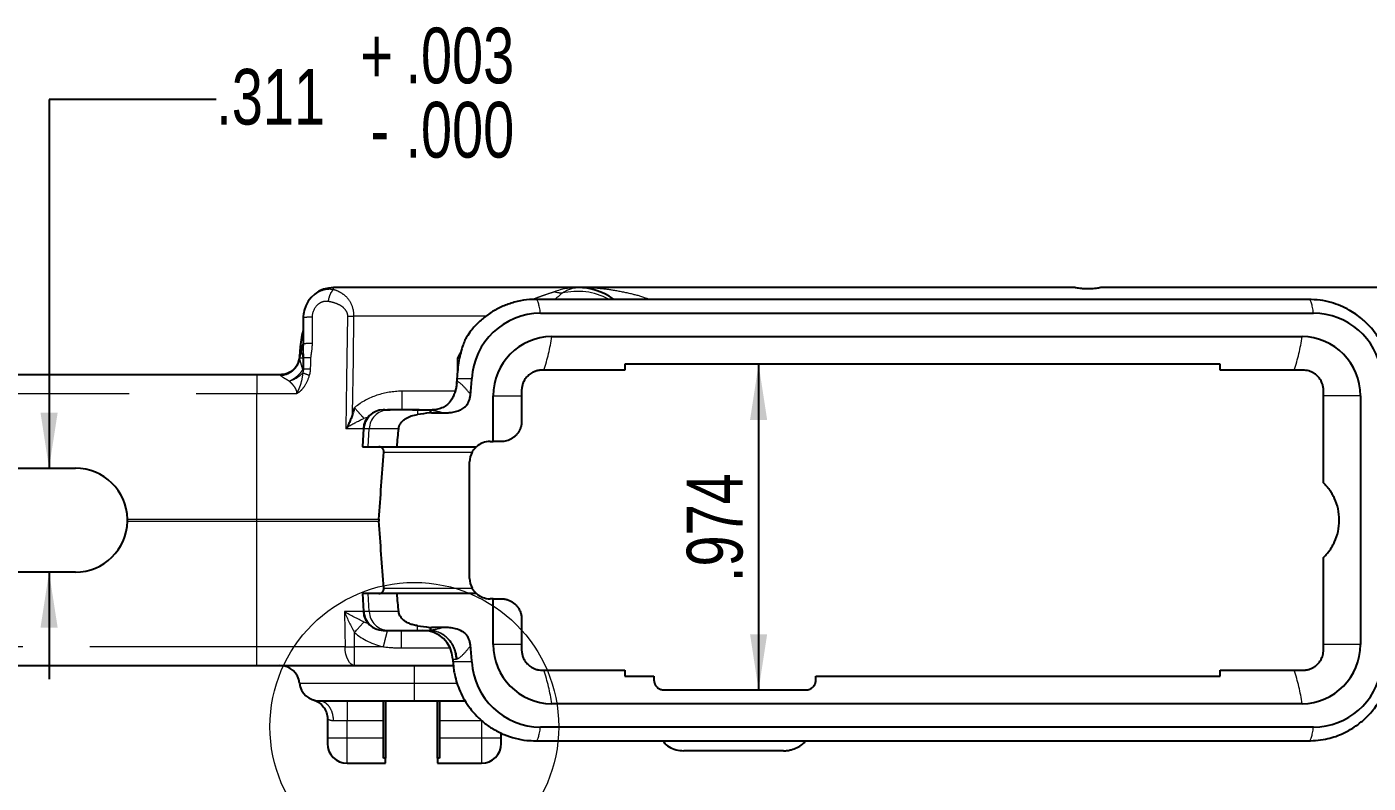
# Model space of a CAD drawing. Header units: inches. Extents: x 0.2 to 16.8, y 0.2 to 10.8.
# Drawn here: x 5.72 to 7.725, y 3.882 to 5.013 of the extents above; entities that cross this region are included whole.
import ezdxf

# ---------------------------------------------------------------- set-up
doc = ezdxf.new("R2010")
doc.units = ezdxf.units.IN
doc.header["$MEASUREMENT"] = 0
doc.linetypes.add('PHANTOM', pattern=[0.5, 0.25, -0.05, 0.05, -0.05, 0.05, -0.05])
doc.layers.add('FORMAT', color=7, linetype='Continuous')
doc.styles.add('SLDTEXTSTYLE0', font='TXT', dxfattribs={"width": 0.75})
doc.dimstyles.new('SLDDIMSTYLE17', dxfattribs={"dimtxt": 0.083333, "dimasz": 0.083333, "dimexe": 0, "dimexo": 0.0625, "dimgap": 0.020833, "dimtad": 2, "dimdec": 3, "dimlfac": 2, "dimrnd": 1e-09, "dimzin": 12, "dimdsep": 46, "dimtxsty": 'SLDTEXTSTYLE0', "dimsah": 1, "dimcen": 0.09, "dimadec": 0, "dimazin": 3, "dimtfac": 1, "dimtdec": 3, "dimtofl": 0, "dimtmove": 0, "dimatfit": 3, "dimfxl": 1, "dimfrac": 2, "dimtolj": 1, "dimtzin": 12, "dimarcsym": 0})
doc.dimstyles.new('SLDDIMSTYLE31', dxfattribs={"dimtxt": 0.083333, "dimasz": 0.083333, "dimexe": 0, "dimexo": 0.0625, "dimgap": 0.020833, "dimtad": 0, "dimtih": 1, "dimtoh": 1, "dimdec": 3, "dimlfac": 2, "dimrnd": 1e-09, "dimzin": 12, "dimdsep": 46, "dimtxsty": 'SLDTEXTSTYLE0', "dimsah": 1, "dimcen": 0.09, "dimadec": 0, "dimazin": 3, "dimtol": 1, "dimtp": 0.0025, "dimtfac": 1, "dimtdec": 3, "dimtmove": 0, "dimatfit": 0, "dimfxl": 1, "dimfrac": 2, "dimtolj": 1, "dimtzin": 4, "dimarcsym": 0})

# ---------------------------------------------------------------- blocks, each defined once
blk = doc.blocks.new('_D_39')
at = {"layer": 'FORMAT'}
blk.add_line((6.8136, 4.5086), (6.8136, 4.0214), dxfattribs=at)
for points in [[(6.8136, 4.5086), (6.8008, 4.4253), (6.8264, 4.4253)], [(6.8136, 4.0214), (6.8264, 4.1047), (6.8008, 4.1047)]]:
    blk.add_solid(points, dxfattribs=at)
at = {"layer": 'FORMAT', "insert": (6.7062, 4.1828), "char_height": 0.08333, "attachment_point": 1, "rotation": 90, "style": 'SLDTEXTSTYLE0'}
blk.add_mtext('.974', dxfattribs=at)
blk = doc.blocks.new('_D_42')
at = {"layer": 'FORMAT'}
for p, q in [((6.0028, 4.9048), (5.7528, 4.9048)), ((5.7528, 4.9048), (5.7528, 4.3531)), ((5.7528, 4.1976), (5.7528, 4.0373))]:
    blk.add_line(p, q, dxfattribs=at)
for points in [[(5.7528, 4.3531), (5.7657, 4.4364), (5.74, 4.4364)], [(5.7528, 4.1976), (5.74, 4.1143), (5.7657, 4.1143)]]:
    blk.add_solid(points, dxfattribs=at)
at = {"layer": 'FORMAT', "attachment_point": 1, "style": 'SLDTEXTSTYLE0'}
for s, insert, char_height in [('.003', (6.2856, 5.0122), 0.08333), ('+', (6.2183, 5.0122), 0.0833), ('.311', (6.0028, 4.9505), 0.08333), ('.000', (6.2856, 4.9011), 0.08333), ('-', (6.2335, 4.9011), 0.0833)]:
    blk.add_mtext(s, dxfattribs=dict(at, insert=insert, char_height=char_height))

msp = doc.modelspace()

# ---------------------------------------------------------------- linework, layer by layer
at = {"color": 7, "linetype": 'Continuous', "lineweight": 25}
for p, q in [((6.543131, 4.623276), (6.178051, 4.623276)), ((7.286457, 4.623276), (6.543131, 4.623276)), ((7.286272, 4.623355), (7.286272, 4.623276)), ((7.760496, 4.623276), (7.325272, 4.623276)), ((7.636102, 4.605559), (6.480366, 4.605559)), ((6.132775, 4.578), (6.132775, 4.540422)), ((6.487525, 4.584941), (7.64326, 4.584941)), ((6.128131, 4.534666), (6.127408, 4.520868)), ((6.132067, 4.534782), (6.129959, 4.528668)), ((6.504229, 4.549949), (7.626015, 4.549949)), ((6.127231, 4.518771), (6.125074, 4.511848)), ((6.063646, 4.492863), (5.622701, 4.492863)), ((6.09792, 4.492863), (6.063646, 4.492863)), ((6.613843, 4.499752), (6.492283, 4.499752)), ((7.503607, 4.508611), (6.613843, 4.508611)), ((6.613843, 4.508611), (6.613843, 4.499752)), ((7.503607, 4.499752), (7.503607, 4.508611)), ((7.614069, 4.499752), (7.503607, 4.499752)), ((6.416992, 4.392961), (6.416992, 4.461367)), ((6.459315, 4.461367), (6.459315, 4.423473)), ((7.658134, 4.33116), (7.658134, 4.461367)), ((7.713252, 4.461367), (7.713252, 4.089319)), ((6.252888, 4.440205), (6.252219, 4.440205)), ((6.25475, 4.440205), (6.252888, 4.440205)), ((6.25475, 4.440205), (6.262883, 4.440205)), ((6.296321, 4.440205), (6.262883, 4.440205)), ((6.295931, 4.440205), (6.324475, 4.440205)), ((6.324576, 4.43585), (6.343652, 4.43585)), ((6.222732, 4.412223), (6.22131, 4.385087)), ((6.412071, 4.392961), (6.416992, 4.392961)), ((6.428803, 4.392961), (6.416992, 4.392961)), ((6.22131, 4.385087), (6.222448, 4.385087)), ((6.222448, 4.385087), (6.230021, 4.385087)), ((6.230021, 4.385087), (6.273017, 4.385087)), ((6.273017, 4.385087), (6.391614, 4.385087)), ((5.622701, 4.353099), (5.792189, 4.353099)), ((6.381559, 4.188237), (6.381559, 4.362449)), ((7.658134, 4.089319), (7.658134, 4.219526)), ((5.792189, 4.197587), (5.622701, 4.197587)), ((6.22131, 4.165599), (6.222732, 4.138463)), ((6.222448, 4.165599), (6.22131, 4.165599)), ((6.230021, 4.165599), (6.222448, 4.165599)), ((6.273017, 4.165599), (6.230021, 4.165599)), ((6.391614, 4.165599), (6.273017, 4.165599)), ((6.416992, 4.157725), (6.412071, 4.157725)), ((6.416992, 4.089319), (6.416992, 4.157725)), ((6.416992, 4.157725), (6.428803, 4.157725)), ((6.343652, 4.114836), (6.324576, 4.114836)), ((6.459315, 4.127213), (6.459315, 4.089319)), ((6.252219, 4.110481), (6.252888, 4.110481)), ((6.252888, 4.110481), (6.26046, 4.110481)), ((6.26046, 4.110481), (6.303803, 4.110481)), ((6.303803, 4.110481), (6.320517, 4.110481)), ((5.622701, 4.057823), (6.063646, 4.057823)), ((6.063646, 4.057823), (6.209688, 4.057823)), ((6.209688, 4.057823), (6.357392, 4.057823)), ((6.356441, 4.067575), (6.35665, 4.063584)), ((6.357433, 4.063584), (6.35665, 4.063584)), ((6.492283, 4.050933), (6.613843, 4.050933)), ((6.613843, 4.050933), (6.613843, 4.042075)), ((7.503607, 4.042075), (7.503607, 4.050933)), ((7.503607, 4.050933), (7.614069, 4.050933)), ((6.613843, 4.042075), (6.65715, 4.042075)), ((6.65715, 4.042075), (6.65715, 4.03617)), ((6.899276, 4.03617), (6.899276, 4.042075)), ((6.899276, 4.042075), (7.503607, 4.042075)), ((6.671914, 4.021406), (6.884512, 4.021406)), ((6.156627, 4.005166), (6.298882, 4.005166)), ((6.252622, 3.975638), (6.252622, 4.005166)), ((6.255575, 4.005166), (6.255575, 3.919291)), ((6.298882, 4.005166), (6.374954, 4.005166)), ((6.333331, 3.919291), (6.333331, 4.005166)), ((6.336284, 4.005166), (6.336284, 3.975638)), ((7.626015, 4.000737), (6.504229, 4.000737)), ((6.168961, 3.978197), (6.168961, 3.949063)), ((6.252622, 3.949063), (6.252622, 3.975638)), ((6.336284, 3.975638), (6.336284, 3.949063)), ((6.428803, 3.949063), (6.428803, 3.956735)), ((7.64326, 3.965745), (6.487525, 3.965745)), ((6.168961, 3.949063), (6.168961, 3.941189)), ((6.252622, 3.919291), (6.252622, 3.949063)), ((6.336284, 3.949063), (6.336284, 3.919291)), ((6.428803, 3.941189), (6.428803, 3.949063)), ((6.480367, 3.945126), (7.636102, 3.945126)), ((6.198488, 3.911662), (6.255575, 3.911662)), ((6.255575, 3.919291), (6.252622, 3.919291)), ((6.255575, 3.911662), (6.255575, 3.919291)), ((6.336284, 3.919291), (6.333331, 3.919291)), ((6.333331, 3.919291), (6.333331, 3.911662)), ((6.333331, 3.911662), (6.399276, 3.911662)), ((6.85081, 3.930363), (6.701679, 3.930363))]:
    msp.add_line(p, q, dxfattribs=at)
at = {"color": 8, "linetype": 'PHANTOM', "lineweight": 18}
for p, q in [((6.178051, 4.620244), (6.178051, 4.623276)), ((6.146518, 4.540233), (6.146555, 4.579091)), ((6.406093, 4.58037), (6.208697, 4.58037)), ((6.128131, 4.534666), (6.129993, 4.534568)), ((6.132642, 4.539931), (6.129993, 4.534568)), ((6.129937, 4.52856), (6.129937, 4.528207)), ((6.369943, 4.530678), (6.362859, 4.517538)), ((6.362859, 4.517538), (6.366886, 4.518934)), ((6.362859, 4.517538), (6.362859, 4.489625)), ((6.362859, 4.517538), (6.366618, 4.517538)), ((6.063646, 4.492863), (6.063646, 4.46488)), ((6.362575, 4.487101), (6.384931, 4.487101)), ((5.622701, 4.46488), (6.063646, 4.46488)), ((6.063646, 4.276888), (6.063646, 4.46488)), ((6.063646, 4.46488), (6.123062, 4.46488)), ((6.35981, 4.468187), (6.280031, 4.468187)), ((6.416992, 4.461367), (6.459315, 4.461367)), ((7.713252, 4.461367), (7.658134, 4.461367)), ((6.303803, 4.440171), (6.303803, 4.433395)), ((6.321896, 4.440098), (6.321896, 4.435702)), ((6.196539, 4.412223), (6.222732, 4.412223)), ((6.222448, 4.385087), (6.223848, 4.412223)), ((6.222732, 4.412223), (6.223848, 4.412223)), ((6.223546, 4.427834), (6.230274, 4.430071)), ((6.223848, 4.412223), (6.231421, 4.412223)), ((6.230021, 4.385087), (6.231421, 4.412223)), ((6.231421, 4.412223), (6.275559, 4.412223)), ((6.253232, 4.377213), (6.385369, 4.377213)), ((5.86993, 4.276888), (6.063646, 4.276888)), ((5.86993, 4.273798), (6.063646, 4.273798)), ((6.063646, 4.276888), (6.245833, 4.276888)), ((6.063646, 4.273798), (6.063646, 4.276888)), ((6.063646, 4.085805), (6.063646, 4.273798)), ((6.063646, 4.273798), (6.245833, 4.273798)), ((6.253232, 4.173473), (6.385369, 4.173473)), ((6.223848, 4.138463), (6.222448, 4.165599)), ((6.231421, 4.138463), (6.230021, 4.165599)), ((6.222732, 4.138463), (6.194466, 4.138463)), ((6.223848, 4.138463), (6.222732, 4.138463)), ((6.231421, 4.138463), (6.223848, 4.138463)), ((6.275559, 4.138463), (6.231421, 4.138463)), ((6.231006, 4.120003), (6.223546, 4.122851)), ((6.303803, 4.110481), (6.303803, 4.117291)), ((6.321896, 4.114983), (6.321896, 4.110501)), ((6.209688, 4.085805), (6.209394, 4.10724)), ((6.063646, 4.085805), (5.622701, 4.085805)), ((6.195252, 4.085805), (6.063646, 4.085805)), ((6.063646, 4.057823), (6.063646, 4.085805)), ((6.252735, 4.085805), (6.209688, 4.085805)), ((6.209688, 4.057823), (6.209688, 4.085805)), ((6.279945, 4.084152), (6.352348, 4.084152)), ((6.459315, 4.089319), (6.416992, 4.089319)), ((7.713252, 4.089319), (7.658134, 4.089319)), ((6.298882, 4.057823), (6.298882, 4.031494)), ((6.356441, 4.067575), (6.361396, 4.067575)), ((6.384931, 4.063584), (6.357433, 4.063584)), ((6.127273, 4.031494), (6.298882, 4.031494)), ((6.298882, 4.031494), (6.298882, 4.005166)), ((6.298882, 4.031494), (6.363098, 4.031494)), ((6.198488, 4.005166), (6.198488, 3.975638)), ((6.177558, 3.975638), (6.198488, 3.975638)), ((6.198488, 3.975638), (6.252622, 3.975638)), ((6.198488, 3.949063), (6.198488, 3.975638)), ((6.336284, 3.975638), (6.399276, 3.975638)), ((6.399276, 3.975638), (6.399276, 3.949063)), ((6.198488, 3.949063), (6.168961, 3.949063)), ((6.198488, 3.911662), (6.198488, 3.949063)), ((6.252622, 3.949063), (6.198488, 3.949063)), ((6.399276, 3.949063), (6.336284, 3.949063)), ((6.399276, 3.949063), (6.399276, 3.911662)), ((6.428803, 3.949063), (6.399276, 3.949063))]:
    msp.add_line(p, q, dxfattribs=at)
at = {"color": 8, "linetype": 'PHANTOM', "lineweight": 18, "flags": 128}
for points in [[(6.132821, 4.578107), (6.132825, 4.556351), (6.132829, 4.539257)], [(6.199016, 4.58037), (6.197634, 4.486208), (6.196539, 4.412223)], [(6.206666, 4.43424), (6.207807, 4.516073), (6.208697, 4.58037)], [(6.194466, 4.138463), (6.194907, 4.108975), (6.195252, 4.085805)], [(6.209688, 4.057823), (6.206961, 4.058353), (6.204331, 4.059925), (6.201894, 4.062482), (6.199737, 4.065932), (6.197938, 4.070152), (6.19656, 4.074989), (6.195654, 4.08027), (6.195252, 4.085805)]]:
    msp.add_lwpolyline(points, dxfattribs=at)
at = {"color": 7, "linetype": 'Continuous', "lineweight": 25, "flags": 128}
for points in [[(6.132775, 4.559262), (6.130731, 4.552195), (6.128131, 4.534666)], [(6.362575, 4.487101), (6.362489, 4.48481), (6.362421, 4.483009)]]:
    msp.add_lwpolyline(points, dxfattribs=at)
at = {"color": 7, "linetype": 'Continuous', "lineweight": 18}
msp.add_circle((6.298882, 3.966288), 0.21585, dxfattribs=at)
at = {"color": 7, "linetype": 'Continuous', "lineweight": 25}
for centre, radius, start, end in [((6.178051, 4.578), 0.045276, 90, 166.144241), ((6.542977, 4.529772), 0.093504, 55.323528, 90), ((6.178051, 4.578), 0.045276, 166.144241, 180), ((6.488257, 4.481464), 0.103479, 90.405354, 176.877127), ((7.642626, 4.481648), 0.103295, 8.454251, 89.648303), ((6.504907, 4.462034), 0.087918, 90.441905, 180.435192), ((7.625337, 4.462034), 0.087918, 359.564808, 89.558095), ((6.156627, 4.515993), 0.029528, 154.578334, 174.599791), ((6.299454, 4.485386), 0.063011, 355.295773, 357.838129), ((6.252219, 4.410678), 0.029528, 90, 177), ((6.324576, 4.411433), 0.024417, 90.000227, 96.302098), ((6.412071, 4.362449), 0.030512, 90, 132.103449), ((6.412071, 4.362449), 0.030512, 151.061472, 180), ((5.792189, 4.275343), 0.077756, 1.138795, 90), ((5.792189, 4.275343), 0.077756, 270, 358.861205), ((5.792198, 4.275343), 0.077747, 358.861075, 1.138925), ((6.266561, 4.275343), 0.020785, 175.736205, 184.263795), ((6.412071, 4.188237), 0.030512, 180, 208.938528), ((6.412071, 4.188237), 0.030512, 227.896551, 270), ((6.252219, 4.140008), 0.029528, 183, 270), ((6.324576, 4.139253), 0.024417, 263.697902, 269.999773), ((6.311228, 4.065205), 0.045276, 3, 90), ((6.504907, 4.088652), 0.087918, 179.564808, 269.558095), ((7.625337, 4.088652), 0.087918, 270.441905, 0.435192), ((6.09792, 4.028296), 0.029528, 6.219248, 90), ((6.488257, 4.069222), 0.103479, 183.122873, 269.594646), ((7.642626, 4.069038), 0.103295, 270.351697, 351.545749), ((6.156627, 4.034693), 0.029528, 186.219248, 270), ((6.198488, 3.941189), 0.029528, 180, 270), ((6.399276, 3.941189), 0.029528, 270, 0)]:
    msp.add_arc(centre, radius, start, end, dxfattribs=at)
at = {"color": 8, "linetype": 'PHANTOM', "lineweight": 18}
for centre, radius, start, end in [((6.542985, 4.519146), 0.098517, 61.996604, 103.757145), ((6.13294, 4.577993), 0.000165, 136.134018, 177.294666), ((6.272155, 4.578663), 0.233844, 340.278464, 352.946902), ((7.393941, 4.578663), 0.233844, 340.278464, 352.946902), ((6.1236, 4.544021), 0.027476, 288.064074, 290.408731), ((-3.964705, 4.857335), 10.114773, 357.983154, 358.0790166), ((6.122452, 4.536391), 0.036585, 285.263113, 286.988621), ((6.253098, 4.410928), 0.029278, 90.411362, 177.464885), ((6.260701, 4.41091), 0.029309, 93.792717, 177.431793), ((6.31747, 4.434813), 0.007182, 8.300211, 47.380432), ((6.253098, 4.139758), 0.029278, 182.535115, 269.588638), ((6.260671, 4.139758), 0.029278, 182.535115, 269.588638), ((6.31812, 4.115598), 0.006501, 308.775638, 353.270426), ((6.272155, 3.972023), 0.233844, 7.053098, 19.721536), ((7.393941, 3.972023), 0.233844, 7.053098, 19.721536)]:
    msp.add_arc(centre, radius, start, end, dxfattribs=at)
for centre, major_axis, ratio, start_param, end_param in [((6.480365, 4.554109), (0, 0.05145), 0.17382528, 5.35495349, 6.28281186), ((7.6361, 4.554109), (0, 0.05145), 0.17382523, 5.35495378, 6.28367676), ((6.146244, 4.514806), (0.016261, -0.0139), 0.08788119, 3.16530943, 3.21659033), ((6.145113, 4.491809), (0.015538, -0.005303), 0.04212084, 3.73748465, 4.53932743), ((6.146703, 4.500607), (0.016402, -0.000501), 0.04127232, 1.74982625, 2.54550748), ((6.375202, 4.442164), (-0.014903, 0.040724), 0.27941926, 6.10666273, 6.11450474), ((6.414434, 4.290717), (0.219499, -0.135726), 0.53192926, 2.97228738, 2.98015623), ((6.364347, 4.130247), (0.052541, 0.0171), 0.18871169, 3.66718344, 3.71293613), ((6.331321, 4.125181), (0.012262, 0.013909), 0.38701743, 3.51804549, 3.5486506), ((6.390688, 4.126172), (0.031079, 0.058178), 0.22514182, 3.26131805, 3.30369939), ((6.374894, 4.107631), (0.014598, 0.039833), 0.28256265, 3.29073665, 3.32023837), ((6.480365, 3.996577), (0, 0.05145), 0.17382528, 3.14195063, 4.06982447), ((7.6361, 3.996577), (0, 0.05145), 0.17382523, 3.14115021, 4.06982418)]:
    msp.add_ellipse(centre, major_axis=major_axis, ratio=ratio, start_param=start_param, end_param=end_param, dxfattribs=at)
at = {"color": 7, "linetype": 'Continuous', "lineweight": 25}
for centre, major_axis, ratio, start_param, end_param in [((6.410781, 4.410678), (0.167459, 0), 0.17632698, 2.13032334, 2.26376768), ((6.322301, 4.440365), (0.01507, -0.000107), 0.01774098, 4.71460638, 4.76375927), ((6.410781, 4.140008), (0.167459, 0), 0.17632698, 4.01941763, 4.15286197)]:
    msp.add_ellipse(centre, major_axis=major_axis, ratio=ratio, start_param=start_param, end_param=end_param, dxfattribs=at)
at = {"color": 8, "linetype": 'PHANTOM', "lineweight": 18}
for points, knots in [([(6.178051, 4.620244), (6.172579, 4.621149), (6.166857, 4.620701), (6.156018, 4.617244), (6.150907, 4.614207), (6.137984, 4.602172), (6.132819, 4.590133), (6.132821, 4.578107)], [0, 0, 0, 0, 0.25, 0.25, 0.5, 0.5, 1, 1, 1, 1]), ([(6.208697, 4.58037), (6.208748, 4.586937), (6.207233, 4.592945), (6.202932, 4.602721), (6.200209, 4.606372), (6.194325, 4.612169), (6.191192, 4.614393), (6.184752, 4.617947), (6.181428, 4.619255), (6.178051, 4.620244)], [0, 0, 0, 0, 0.25, 0.25, 0.5, 0.5, 0.75, 0.75, 1, 1, 1, 1]), ([(6.508217, 4.617013), (6.505573, 4.616095), (6.499269, 4.613905), (6.490139, 4.610787), (6.482071, 4.607828), (6.477894, 4.606152), (6.476152, 4.605453)], [0, 0, 0, 0, 0.258014585, 0.615362181, 0.839553783, 1, 1, 1, 1]), ([(6.508992, 4.605559), (6.509876, 4.606328), (6.513846, 4.609781), (6.51706, 4.612625), (6.519557, 4.614836)], [0, 0, 0, 0, 0.2227174, 1, 1, 1, 1]), ([(6.649669, 4.605559), (6.648409, 4.606083), (6.639928, 4.609609), (6.622235, 4.614264), (6.598426, 4.619221), (6.571484, 4.622554), (6.553495, 4.62301), (6.542977, 4.623276)], [0, 0, 0, 0, 0.03720118, 0.25052808, 0.50146855, 0.70850177, 1, 1, 1, 1]), ([(6.146555, 4.579091), (6.146562, 4.585888), (6.149293, 4.592693), (6.156119, 4.599495), (6.158818, 4.601212), (6.164539, 4.603166), (6.167559, 4.603419), (6.170445, 4.602907)], [0, 0, 0, 0, 0.5, 0.5, 0.75, 0.75, 1, 1, 1, 1]), ([(6.170445, 4.602907), (6.173598, 4.602349), (6.176699, 4.601609), (6.182708, 4.5996), (6.185631, 4.598343), (6.191118, 4.595067), (6.193656, 4.593003), (6.197662, 4.587478), (6.19907, 4.584082), (6.199016, 4.58037)], [0, 0, 0, 0, 0.25, 0.25, 0.5, 0.5, 0.75, 0.75, 1, 1, 1, 1]), ([(6.129993, 4.534568), (6.129338, 4.531961), (6.128341, 4.527999), (6.127664, 4.523334), (6.127428, 4.521124), (6.127411, 4.520906), (6.127408, 4.520868)], [0, 0, 0, 0, 0.5090986, 0.77350305, 0.96042959, 1, 1, 1, 1]), ([(6.132829, 4.539254), (6.132887, 4.536662), (6.132846, 4.533945), (6.132842, 4.529205), (6.132841, 4.527557), (6.132995, 4.523565), (6.133129, 4.521215), (6.133181, 4.51827)], [0, 0, 0, 0, 0.5, 0.5, 0.75, 0.75, 1, 1, 1, 1]), ([(6.144384, 4.518276), (6.144446, 4.520115), (6.144699, 4.52194), (6.145245, 4.52558), (6.145523, 4.527397), (6.146215, 4.532875), (6.146515, 4.536555), (6.146518, 4.540233)], [0, 0, 0, 0, 0.25, 0.25, 0.5, 0.5, 1, 1, 1, 1]), ([(6.127479, 4.517688), (6.126776, 4.510996), (6.123448, 4.504503), (6.113337, 4.494906), (6.106465, 4.491893), (6.099484, 4.491359)], [0, 0, 0, 0, 0.5, 0.5, 1, 1, 1, 1]), ([(6.132083, 4.501096), (6.130963, 4.504581), (6.129971, 4.507813), (6.12838, 4.51347), (6.127777, 4.515909), (6.127479, 4.517688)], [0, 0, 0, 0, 0.5, 0.5, 1, 1, 1, 1]), ([(6.129937, 4.528207), (6.129951, 4.52798), (6.129977, 4.527564), (6.130152, 4.526814), (6.13035, 4.526105), (6.130537, 4.525496), (6.130679, 4.525048), (6.130885, 4.524402), (6.131196, 4.523422), (6.131606, 4.521838), (6.131961, 4.520006), (6.132067, 4.518602), (6.13212, 4.5179)], [0, 0, 0, 0, 0.14159398, 0.25958188, 0.35469009, 0.42698546, 0.47601953, 0.50122346, 0.6288744, 0.75448135, 0.87731653, 1, 1, 1, 1]), ([(6.125074, 4.511848), (6.124693, 4.510363), (6.123328, 4.505044), (6.116873, 4.49864), (6.107889, 4.493516), (6.101577, 4.4928), (6.098422, 4.492443)], [0, 0, 0, 0, 0.13064989, 0.46791081, 0.73401861, 1, 1, 1, 1]), ([(6.132083, 4.501096), (6.131726, 4.500455), (6.131035, 4.499213), (6.129844, 4.497443), (6.128626, 4.495821), (6.127401, 4.494349), (6.126197, 4.493024), (6.125036, 4.491845), (6.12303, 4.489958), (6.120068, 4.487597), (6.116127, 4.485044), (6.113508, 4.483773), (6.112267, 4.483171)], [0, 0, 0, 0, 0.08822991, 0.17091554, 0.24799391, 0.31944095, 0.38526583, 0.44550597, 0.50022312, 0.68388045, 0.85018371, 1, 1, 1, 1]), ([(6.132128, 4.495831), (6.131646, 4.490765), (6.130835, 4.485653), (6.128745, 4.478178), (6.127896, 4.475711), (6.125829, 4.470675), (6.124648, 4.468219), (6.123062, 4.46488)], [0, 0, 0, 0, 0.5, 0.5, 0.75, 0.75, 1, 1, 1, 1]), ([(6.123062, 4.46488), (6.12553, 4.466022), (6.127782, 4.467714), (6.131774, 4.471649), (6.133527, 4.4739), (6.138174, 4.4811), (6.140479, 4.486518), (6.142218, 4.492077)], [0, 0, 0, 0, 0.25, 0.25, 0.5, 0.5, 1, 1, 1, 1]), ([(6.099484, 4.491359), (6.10054, 4.490509), (6.10228, 4.489317), (6.106661, 4.486522), (6.10931, 4.484914), (6.112267, 4.483171)], [0, 0, 0, 0, 0.5, 0.5, 1, 1, 1, 1]), ([(6.112267, 4.483171), (6.112873, 4.482551), (6.114088, 4.481307), (6.115943, 4.479299), (6.117743, 4.477177), (6.11942, 4.474936), (6.120889, 4.472584), (6.12205, 4.470118), (6.122872, 4.46755), (6.122999, 4.465761), (6.123062, 4.46488)], [0, 0, 0, 0, 0.13445403, 0.26975567, 0.40352169, 0.53361254, 0.65892898, 0.77780647, 0.89069473, 1, 1, 1, 1]), ([(6.382915, 4.463232), (6.378951, 4.468423), (6.375138, 4.473026), (6.368171, 4.480049), (6.365035, 4.482433), (6.362529, 4.482987)], [0, 0, 0, 0, 0.5, 0.5, 1, 1, 1, 1]), ([(6.280031, 4.468187), (6.267487, 4.468187), (6.254996, 4.466053), (6.231103, 4.458149), (6.219773, 4.452306), (6.210238, 4.444176)], [0, 0, 0, 0, 0.5, 0.5, 1, 1, 1, 1]), ([(6.280031, 4.468187), (6.280031, 4.464456), (6.280031, 4.460764), (6.280031, 4.453978), (6.280031, 4.450886), (6.280031, 4.445742), (6.280031, 4.443692), (6.280031, 4.440923), (6.280031, 4.440205), (6.280031, 4.440205)], [0, 0, 0, 0, 0.25, 0.25, 0.5, 0.5, 0.75, 0.75, 1, 1, 1, 1]), ([(6.209394, 4.443446), (6.212034, 4.440443), (6.214674, 4.437484), (6.219521, 4.432138), (6.221732, 4.429746), (6.223546, 4.427834)], [0, 0, 0, 0, 0.5, 0.5, 1, 1, 1, 1]), ([(6.252735, 4.085805), (6.253568, 4.089211), (6.255233, 4.096018), (6.257227, 4.103931), (6.25847, 4.10875), (6.258838, 4.110071), (6.258953, 4.110481)], [0, 0, 0, 0, 0.31863696, 0.63675494, 0.88744475, 1, 1, 1, 1]), ([(6.279944, 4.084152), (6.279944, 4.091306), (6.279944, 4.098157), (6.279944, 4.107691), (6.279944, 4.110481), (6.279944, 4.110481)], [0, 0, 0, 0, 0.5, 0.5, 1, 1, 1, 1]), ([(6.361396, 4.067575), (6.361125, 4.073296), (6.359861, 4.078957), (6.355524, 4.089363), (6.352452, 4.094103), (6.344938, 4.10199), (6.340497, 4.105135), (6.330875, 4.10938), (6.325697, 4.110481), (6.320517, 4.110481)], [0, 0, 0, 0, 0.25, 0.25, 0.5, 0.5, 0.75, 0.75, 1, 1, 1, 1]), ([(6.362131, 4.067627), (6.361431, 4.078935), (6.356799, 4.090003), (6.342001, 4.105601), (6.331988, 4.110308), (6.321896, 4.110501)], [0, 0, 0, 0, 0.5, 0.5, 1, 1, 1, 1]), ([(6.322191, 4.11053), (6.332199, 4.110329), (6.342174, 4.105623), (6.357006, 4.090042), (6.361714, 4.07899), (6.362529, 4.067699)], [0, 0, 0, 0, 0.5, 0.5, 1, 1, 1, 1]), ([(6.362529, 4.067699), (6.365035, 4.068253), (6.368171, 4.070638), (6.375139, 4.077661), (6.378952, 4.082264), (6.382915, 4.087454)], [0, 0, 0, 0, 0.5, 0.5, 1, 1, 1, 1]), ([(6.156627, 4.005166), (6.159367, 4.005166), (6.162106, 4.004397), (6.167168, 4.001439), (6.16949, 3.99925), (6.173365, 3.993784), (6.174916, 3.990509), (6.177013, 3.983367), (6.177558, 3.979503), (6.177558, 3.975638)], [0, 0, 0, 0, 0.25, 0.25, 0.5, 0.5, 0.75, 0.75, 1, 1, 1, 1])]:
    msp.add_open_spline(points, degree=3, knots=knots, dxfattribs=at)
for points in [[(6.170445, 4.602907), (6.171061, 4.606732), (6.1732, 4.614247), (6.176432, 4.618977), (6.178051, 4.620244)], [(6.542977, 4.623276), (6.531322, 4.623276), (6.519599, 4.621115), (6.508217, 4.617013)], [(6.519557, 4.614836), (6.5159, 4.614903), (6.512059, 4.61564), (6.508217, 4.617013)], [(6.519557, 4.614836), (6.527226, 4.620363), (6.535124, 4.623276), (6.542977, 4.623276)], [(6.146555, 4.579091), (6.142739, 4.579024), (6.135879, 4.578759), (6.133001, 4.578327), (6.132821, 4.578107)], [(6.199016, 4.58037), (6.201953, 4.580416), (6.205323, 4.580416), (6.208697, 4.58037)], [(6.129993, 4.534568), (6.13022, 4.531632), (6.129834, 4.528729), (6.128861, 4.526038)], [(6.132775, 4.540422), (6.132775, 4.536215), (6.131798, 4.53201), (6.129937, 4.528207)], [(6.132827, 4.539264), (6.132793, 4.539683), (6.132775, 4.540067), (6.132775, 4.540422)], [(6.132829, 4.539254), (6.133024, 4.539472), (6.135906, 4.539902), (6.142725, 4.540166), (6.146518, 4.540233)], [(6.127479, 4.517688), (6.12729, 4.518151), (6.127207, 4.518518), (6.127231, 4.518771)], [(6.13212, 4.5179), (6.129729, 4.517889), (6.12813, 4.517816), (6.127479, 4.517688)], [(6.13212, 4.5179), (6.132111, 4.512308), (6.132099, 4.506705), (6.132083, 4.501096)], [(6.133181, 4.51827), (6.133174, 4.51265), (6.13316, 4.507027), (6.133142, 4.501402)], [(6.144384, 4.518276), (6.139709, 4.518374), (6.135625, 4.518372), (6.133181, 4.51827)], [(6.09792, 4.492863), (6.09811, 4.492863), (6.098275, 4.492722), (6.098422, 4.492443)], [(6.098422, 4.492443), (6.098556, 4.492189), (6.098909, 4.491823), (6.099484, 4.491359)], [(6.132128, 4.495831), (6.127643, 4.49016), (6.120228, 4.485433), (6.112267, 4.483171)], [(6.133142, 4.501402), (6.133072, 4.49951), (6.132728, 4.497626), (6.132128, 4.495831)], [(6.142218, 4.492077), (6.143153, 4.495069), (6.143692, 4.49821), (6.143803, 4.501363)], [(6.362529, 4.482987), (6.362462, 4.482062), (6.362369, 4.481139), (6.362251, 4.480219)], [(6.323073, 4.440093), (6.328172, 4.439665), (6.335439, 4.438048), (6.343652, 4.435851)], [(6.197944, 4.414187), (6.199153, 4.414865), (6.200367, 4.415543), (6.201585, 4.416217)], [(6.201585, 4.416217), (6.208903, 4.420272), (6.216343, 4.424233), (6.223546, 4.427834)], [(6.223546, 4.122851), (6.213991, 4.127628), (6.204009, 4.133038), (6.194466, 4.138463)], [(6.194466, 4.138463), (6.19886, 4.12768), (6.20388, 4.116868), (6.209394, 4.10724)], [(6.209394, 4.10724), (6.214674, 4.113245), (6.219917, 4.119028), (6.223546, 4.122851)], [(6.343652, 4.114834), (6.334954, 4.112509), (6.327316, 4.110831), (6.322191, 4.11053)], [(6.209394, 4.10724), (6.221622, 4.096517), (6.236922, 4.089642), (6.252735, 4.085805)], [(6.195252, 4.085805), (6.199638, 4.085737), (6.20466, 4.085737), (6.209688, 4.085805)], [(6.252735, 4.085805), (6.261635, 4.084726), (6.270784, 4.084152), (6.279945, 4.084152)], [(6.168961, 3.978197), (6.168961, 3.978197), (6.170495, 3.977128), (6.174835, 3.975638), (6.177558, 3.975638)]]:
    msp.add_open_spline(points, degree=3, dxfattribs=at)
at = {"color": 7, "linetype": 'Continuous', "lineweight": 25}
for points, knots in [([(7.325272, 4.623276), (7.325108, 4.623241), (7.324776, 4.623171), (7.322192, 4.622665), (7.318328, 4.622044), (7.313359, 4.621481), (7.307718, 4.62118), (7.301894, 4.621244), (7.296442, 4.621648), (7.291775, 4.622256), (7.28837, 4.622848), (7.286459, 4.623238), (7.286457, 4.623238), (7.286457, 4.623238)], [0, 0, 0, 0, 0.09317731, 0.18838584, 0.28048128, 0.37509369, 0.46962115, 0.56162953, 0.65680332, 0.75007244, 0.84334059, 0.93851747, 1, 1, 1, 1]), ([(6.480369, 4.605305), (6.478805, 4.605381), (6.471115, 4.605753), (6.457172, 4.603693), (6.439568, 4.599092), (6.42321, 4.591905), (6.408453, 4.582857), (6.39522, 4.571832), (6.384613, 4.560591), (6.379305, 4.552529), (6.377136, 4.549235)], [0, 0, 0, 0, 0.03835948, 0.18856023, 0.34236659, 0.48349689, 0.62431033, 0.76456616, 0.9038152, 1, 1, 1, 1]), ([(7.758864, 4.49265), (7.757874, 4.500622), (7.755878, 4.516695), (7.74704, 4.537421), (7.737213, 4.553395), (7.726948, 4.565993), (7.714179, 4.578297), (7.695205, 4.591486), (7.673773, 4.600367), (7.652737, 4.604959), (7.641024, 4.605351), (7.634953, 4.605554)], [0, 0, 0, 0, 0.12992902, 0.2619502, 0.36214887, 0.43473631, 0.52605529, 0.65003654, 0.80906396, 0.90103047, 1, 1, 1, 1]), ([(6.376948, 4.549365), (6.376928, 4.54934), (6.376253, 4.548502), (6.374315, 4.544349), (6.370089, 4.533264), (6.364702, 4.513542), (6.363302, 4.496139), (6.362575, 4.487101)], [0, 0, 0, 0, 0.003748598, 0.127437672, 0.271085839, 0.621459398, 1, 1, 1, 1]), ([(6.126239, 4.513564), (6.125099, 4.510703), (6.12283, 4.505009), (6.116007, 4.498332), (6.107558, 4.493771), (6.101224, 4.493148), (6.098058, 4.492836)], [0, 0, 0, 0, 0.25209676, 0.50177732, 0.75099531, 1, 1, 1, 1]), ([(6.127408, 4.520868), (6.127408, 4.520868), (6.127404, 4.520816), (6.127415, 4.52095), (6.127435, 4.521148), (6.127442, 4.521224)], [0, 0, 0, 0, 0.003787709, 0.619551636, 1, 1, 1, 1]), ([(6.489827, 4.499752), (6.489091, 4.499737), (6.487646, 4.499707), (6.485508, 4.499468), (6.483455, 4.499104), (6.481492, 4.498614), (6.479626, 4.498018), (6.47786, 4.497328), (6.474567, 4.495805), (6.470115, 4.492881), (6.465401, 4.487906), (6.462155, 4.48254), (6.460587, 4.478229), (6.459849, 4.475084), (6.459509, 4.472881), (6.459338, 4.470884), (6.459323, 4.469793), (6.459315, 4.469241)], [0, 0, 0, 0, 0.04079498, 0.08010111, 0.11794656, 0.15436292, 0.18938561, 0.22305449, 0.25541441, 0.38185854, 0.49866296, 0.61645292, 0.73712008, 0.80036897, 0.86557599, 0.93196405, 1, 1, 1, 1]), ([(7.627622, 4.499752), (7.626798, 4.499752), (7.625202, 4.499752), (7.622794, 4.499752), (7.62048, 4.499752), (7.618256, 4.499752), (7.616119, 4.499752), (7.614743, 4.499752), (7.614069, 4.499752)], [0, 0, 0, 0, 0.19319435, 0.37379638, 0.54308126, 0.70259581, 0.85418622, 1, 1, 1, 1]), ([(7.658134, 4.469241), (7.658116, 4.470043), (7.65808, 4.471643), (7.657785, 4.474037), (7.657316, 4.476399), (7.656659, 4.478715), (7.655386, 4.482152), (7.65306, 4.486458), (7.649295, 4.490965), (7.645082, 4.49444), (7.640703, 4.496953), (7.636238, 4.498626), (7.631823, 4.49959), (7.629009, 4.499699), (7.627622, 4.499752)], [0, 0, 0, 0, 0.05098582, 0.10164065, 0.15199083, 0.20206316, 0.25188492, 0.37997926, 0.50240493, 0.61055109, 0.71364198, 0.81237171, 0.90753035, 1, 1, 1, 1]), ([(6.362252, 4.480219), (6.362165, 4.479315), (6.361989, 4.477474), (6.361568, 4.474704), (6.361011, 4.471885), (6.360296, 4.469037), (6.359384, 4.466038), (6.35824, 4.462956), (6.356784, 4.459672), (6.355005, 4.456399), (6.351934, 4.451912), (6.347231, 4.447044), (6.341299, 4.443518), (6.336083, 4.441659), (6.331976, 4.440728), (6.327603, 4.440171), (6.324649, 4.44012), (6.323073, 4.440093)], [0, 0, 0, 0, 0.041519741, 0.084536588, 0.128978439, 0.174750993, 0.221739435, 0.276950498, 0.331356459, 0.395278962, 0.458635202, 0.598857208, 0.729214824, 0.795319783, 0.864687695, 0.927774789, 1, 1, 1, 1]), ([(6.343652, 4.435853), (6.344681, 4.435864), (6.34665, 4.435885), (6.349469, 4.436042), (6.352727, 4.436327), (6.35637, 4.436832), (6.361871, 4.437985), (6.368198, 4.440139), (6.374198, 4.443983), (6.378256, 4.448507), (6.380704, 4.453077), (6.382298, 4.458058), (6.382702, 4.461455), (6.382913, 4.463232)], [0, 0, 0, 0, 0.0578938, 0.11078793, 0.15888297, 0.24189342, 0.31750337, 0.47488406, 0.61485239, 0.71149775, 0.81077892, 0.90098911, 1, 1, 1, 1]), ([(7.658134, 4.461367), (7.658134, 4.462018), (7.658134, 4.463328), (7.658134, 4.465296), (7.658134, 4.467275), (7.658134, 4.468581), (7.658134, 4.469241)], [0, 0, 0, 0, 0.245319138, 0.493016141, 0.744216637, 1, 1, 1, 1]), ([(6.206665, 4.43424), (6.206449, 4.433534), (6.205887, 4.431695), (6.204516, 4.427922), (6.202935, 4.423842), (6.201291, 4.420153), (6.200079, 4.417719), (6.19903, 4.41577), (6.198271, 4.414664), (6.197944, 4.414187)], [0, 0, 0, 0, 0.10073907, 0.26242564, 0.54733554, 0.69682954, 0.81320853, 0.91953068, 1, 1, 1, 1]), ([(6.209394, 4.443446), (6.208892, 4.441787), (6.207964, 4.438724), (6.207073, 4.43565), (6.206665, 4.434241)], [0, 0, 0, 0, 0.54145304, 1, 1, 1, 1]), ([(6.254099, 4.440123), (6.254113, 4.440136), (6.254142, 4.440162), (6.254359, 4.440196), (6.254619, 4.440202), (6.25475, 4.440205)], [0, 0, 0, 0, 0.33351966, 0.66659663, 1, 1, 1, 1]), ([(6.258762, 4.440155), (6.258391, 4.440142), (6.257648, 4.440115), (6.256711, 4.440077), (6.255907, 4.440049), (6.25525, 4.440035), (6.254738, 4.440036), (6.254373, 4.440054), (6.254142, 4.440084), (6.254113, 4.44011), (6.254099, 4.440123)], [0, 0, 0, 0, 0.12540401, 0.25049885, 0.37558219, 0.50095182, 0.62465881, 0.74913177, 0.87467333, 1, 1, 1, 1]), ([(6.275559, 4.412223), (6.275623, 4.41274), (6.275751, 4.413776), (6.276134, 4.415304), (6.276652, 4.416805), (6.277317, 4.418275), (6.278121, 4.419709), (6.27959, 4.421904), (6.282148, 4.42467), (6.287171, 4.428356), (6.294451, 4.43167), (6.30062, 4.432807), (6.303803, 4.433395)], [0, 0, 0, 0, 0.04079131, 0.08175389, 0.12315311, 0.16523613, 0.20822584, 0.25231687, 0.37298899, 0.50283855, 0.74339363, 1, 1, 1, 1]), ([(6.321896, 4.440098), (6.320892, 4.440091), (6.318887, 4.440079), (6.31587, 4.440076), (6.312337, 4.440088), (6.308296, 4.440122), (6.3053, 4.440155), (6.303803, 4.440171)], [0, 0, 0, 0, 0.16592025, 0.33157399, 0.49735236, 0.74894715, 1, 1, 1, 1]), ([(6.459315, 4.423473), (6.459294, 4.422615), (6.459254, 4.420941), (6.458937, 4.418498), (6.458466, 4.416201), (6.457854, 4.414059), (6.457132, 4.412076), (6.456325, 4.410253), (6.455459, 4.408588), (6.454555, 4.407077), (6.453634, 4.405717), (6.452714, 4.404499), (6.451125, 4.402594), (6.448661, 4.400158), (6.445023, 4.397503), (6.441138, 4.39545), (6.4371, 4.394019), (6.433033, 4.393132), (6.430173, 4.393016), (6.428803, 4.392961)], [0, 0, 0, 0, 0.06065524, 0.11832927, 0.17302224, 0.22473434, 0.27346576, 0.31921678, 0.36198772, 0.40177899, 0.43859109, 0.47242466, 0.50328056, 0.60143877, 0.6933859, 0.77916102, 0.85881226, 0.9323998, 1, 1, 1, 1]), ([(6.253232, 4.377213), (6.253245, 4.377514), (6.253271, 4.378113), (6.253182, 4.379001), (6.252999, 4.379864), (6.252635, 4.380929), (6.251983, 4.382128), (6.25064, 4.383631), (6.248988, 4.384563), (6.247231, 4.385025), (6.246319, 4.385066), (6.245857, 4.385087)], [0, 0, 0, 0, 0.06073066, 0.12085372, 0.18189818, 0.24532784, 0.36511078, 0.49337336, 0.74536404, 0.87087225, 1, 1, 1, 1]), ([(6.385369, 4.377213), (6.38554, 4.377514), (6.385904, 4.378155), (6.386521, 4.379138), (6.387295, 4.380279), (6.388204, 4.38148), (6.389218, 4.382683), (6.39013, 4.383669), (6.390924, 4.384449), (6.391492, 4.384981), (6.391574, 4.385053), (6.391614, 4.385087)], [0, 0, 0, 0, 0.07412253, 0.15777259, 0.2510024, 0.37926972, 0.50492578, 0.64197145, 0.75365834, 0.88261571, 1, 1, 1, 1]), ([(7.658134, 4.219526), (7.65882, 4.220205), (7.660183, 4.221556), (7.662207, 4.22376), (7.664187, 4.226081), (7.666115, 4.228534), (7.667981, 4.231117), (7.669775, 4.233831), (7.671488, 4.236675), (7.673108, 4.23965), (7.676415, 4.246408), (7.680453, 4.258062), (7.682407, 4.275341), (7.680453, 4.292625), (7.676096, 4.305197), (7.671851, 4.313479), (7.668726, 4.318565), (7.665355, 4.323214), (7.661797, 4.327472), (7.659363, 4.329923), (7.658134, 4.33116)], [0, 0, 0, 0, 0.028881587, 0.057421361, 0.085661863, 0.113646999, 0.141421886, 0.169032669, 0.196526322, 0.223950418, 0.251352895, 0.3758146, 0.500032458, 0.624229073, 0.748712013, 0.798027009, 0.84754088, 0.89753032, 0.948264253, 1, 1, 1, 1]), ([(6.245857, 4.165599), (6.246167, 4.165608), (6.246781, 4.165627), (6.247679, 4.165781), (6.249125, 4.166194), (6.250639, 4.167056), (6.251985, 4.168558), (6.252757, 4.169987), (6.253252, 4.171652), (6.253239, 4.172872), (6.253232, 4.173473)], [0, 0, 0, 0, 0.08663908, 0.17141269, 0.25488817, 0.50704035, 0.63533294, 0.75524452, 0.87942505, 1, 1, 1, 1]), ([(6.391614, 4.165599), (6.391604, 4.165607), (6.391585, 4.165623), (6.391436, 4.165758), (6.391199, 4.165979), (6.390796, 4.166363), (6.390128, 4.167018), (6.389218, 4.168003), (6.388204, 4.169206), (6.387185, 4.170555), (6.386221, 4.171992), (6.385636, 4.173008), (6.385369, 4.173473)], [0, 0, 0, 0, 0.05770221, 0.1176445, 0.18050376, 0.24686766, 0.35845335, 0.49548048, 0.62107603, 0.74928158, 0.88535295, 1, 1, 1, 1]), ([(6.428803, 4.157725), (6.429544, 4.157709), (6.43106, 4.157676), (6.43328, 4.15742), (6.435513, 4.157008), (6.437738, 4.156418), (6.439943, 4.155651), (6.442112, 4.154704), (6.444229, 4.153575), (6.446277, 4.152266), (6.448239, 4.150777), (6.450098, 4.149113), (6.452504, 4.146573), (6.455226, 4.142819), (6.457457, 4.138084), (6.458997, 4.132798), (6.459198, 4.129263), (6.459315, 4.127213)], [0, 0, 0, 0, 0.03621224, 0.07418859, 0.11394374, 0.1554905, 0.19884009, 0.24400237, 0.29098608, 0.33979898, 0.39044797, 0.44293924, 0.49727836, 0.61616043, 0.75027834, 0.8551198, 1, 1, 1, 1]), ([(6.303803, 4.117291), (6.302708, 4.117466), (6.300551, 4.117811), (6.297396, 4.118531), (6.294369, 4.119408), (6.29147, 4.120472), (6.288704, 4.121736), (6.285526, 4.123537), (6.282147, 4.126017), (6.279219, 4.129183), (6.277279, 4.132348), (6.276037, 4.13534), (6.275717, 4.137429), (6.275559, 4.138463)], [0, 0, 0, 0, 0.08809259, 0.17350583, 0.25671051, 0.33816987, 0.41834252, 0.49768693, 0.62741551, 0.74807375, 0.83501341, 0.91836381, 1, 1, 1, 1]), ([(6.382913, 4.087454), (6.38282, 4.088374), (6.382639, 4.090165), (6.382135, 4.092754), (6.381473, 4.095181), (6.380284, 4.098418), (6.378182, 4.102292), (6.374673, 4.106146), (6.368906, 4.110259), (6.36258, 4.112563), (6.356247, 4.113875), (6.352186, 4.114427), (6.347941, 4.114768), (6.345146, 4.11481), (6.343652, 4.114833)], [0, 0, 0, 0, 0.05123305, 0.09975966, 0.14605048, 0.19064031, 0.2910793, 0.38896334, 0.47874754, 0.68559368, 0.76049447, 0.84272885, 0.91593202, 1, 1, 1, 1]), ([(6.459315, 4.081445), (6.459319, 4.081084), (6.459325, 4.080367), (6.459394, 4.079131), (6.459544, 4.077587), (6.459839, 4.075664), (6.460558, 4.072556), (6.4621, 4.068261), (6.465332, 4.062867), (6.47006, 4.057845), (6.475269, 4.054411), (6.480321, 4.052341), (6.484929, 4.051163), (6.488147, 4.051012), (6.489827, 4.050933)], [0, 0, 0, 0, 0.04537426, 0.0899441, 0.13387205, 0.19789188, 0.26001291, 0.38113864, 0.49927368, 0.61712829, 0.74463658, 0.82222994, 0.90720067, 1, 1, 1, 1]), ([(7.627622, 4.050933), (7.628306, 4.050947), (7.629681, 4.050973), (7.631804, 4.051197), (7.633972, 4.051573), (7.636173, 4.052126), (7.638391, 4.052864), (7.640609, 4.053799), (7.642805, 4.05494), (7.644959, 4.056293), (7.647046, 4.057865), (7.649838, 4.060374), (7.653049, 4.064211), (7.655638, 4.068992), (7.657164, 4.07349), (7.657983, 4.07744), (7.658083, 4.080105), (7.658134, 4.081445)], [0, 0, 0, 0, 0.04590865, 0.0923832, 0.13954163, 0.18749685, 0.23635626, 0.28622142, 0.33718784, 0.389345, 0.44277638, 0.49755964, 0.61964929, 0.74806011, 0.83106295, 0.91500111, 1, 1, 1, 1]), ([(7.658134, 4.081445), (7.658134, 4.082104), (7.658134, 4.083411), (7.658134, 4.08539), (7.658134, 4.087357), (7.658134, 4.088667), (7.658134, 4.089319)], [0, 0, 0, 0, 0.25578336, 0.50698386, 0.75468086, 1, 1, 1, 1]), ([(6.356969, 4.063533), (6.357148, 4.059526), (6.357442, 4.052952), (6.359475, 4.042303), (6.36233, 4.031393), (6.367146, 4.018763), (6.37366, 4.006047), (6.382059, 3.993538), (6.392318, 3.981707), (6.404372, 3.970948), (6.418089, 3.961632), (6.433287, 3.95406), (6.449735, 3.948632), (6.465596, 3.945505), (6.475919, 3.945419), (6.480354, 3.945382)], [0, 0, 0, 0, 0.06349123, 0.10414703, 0.17163822, 0.24213268, 0.31814056, 0.39793004, 0.48083087, 0.5663323, 0.65410238, 0.74393357, 0.83571606, 0.92942318, 1, 1, 1, 1]), ([(7.614069, 4.050933), (7.614645, 4.050933), (7.615816, 4.050933), (7.617627, 4.050933), (7.619503, 4.050933), (7.621446, 4.050933), (7.623455, 4.050933), (7.625534, 4.050933), (7.626913, 4.050933), (7.627622, 4.050933)], [0, 0, 0, 0, 0.12469214, 0.25338776, 0.3874782, 0.52819487, 0.67660432, 0.83361643, 1, 1, 1, 1]), ([(7.634953, 3.945132), (7.644992, 3.94574), (7.6632, 3.946844), (7.6863, 3.955209), (7.702703, 3.964313), (7.715714, 3.973972), (7.728599, 3.986155), (7.742522, 4.004531), (7.754824, 4.029114), (7.757451, 4.048454), (7.758758, 4.058071)], [0, 0, 0, 0, 0.163445115, 0.29646693, 0.39655375, 0.468489828, 0.559588262, 0.68465394, 0.8431782, 1, 1, 1, 1]), ([(6.65715, 4.03617), (6.657168, 4.035609), (6.657202, 4.034526), (6.657489, 4.032891), (6.657931, 4.031343), (6.658522, 4.029891), (6.65924, 4.028547), (6.66023, 4.027076), (6.661589, 4.025525), (6.663415, 4.024023), (6.665404, 4.022855), (6.667494, 4.022027), (6.669699, 4.021501), (6.671176, 4.021438), (6.671914, 4.021406)], [0, 0, 0, 0, 0.10092777, 0.19511547, 0.2826544, 0.3636584, 0.43827121, 0.50667689, 0.60955598, 0.70218499, 0.78134196, 0.85588916, 0.92798285, 1, 1, 1, 1]), ([(6.884512, 4.021406), (6.88492, 4.021416), (6.88575, 4.021436), (6.88697, 4.021596), (6.888182, 4.021851), (6.889374, 4.022211), (6.890538, 4.022672), (6.892209, 4.023505), (6.894235, 4.024928), (6.896874, 4.027716), (6.898409, 4.030789), (6.89917, 4.033866), (6.899239, 4.03537), (6.899276, 4.03617)], [0, 0, 0, 0, 0.0374294, 0.076048, 0.11615725, 0.15802637, 0.20189224, 0.24796092, 0.36325755, 0.4939902, 0.74898767, 0.86642782, 1, 1, 1, 1]), ([(6.14803, 4.006445), (6.154035, 4.004618), (6.159439, 4.000822), (6.166868, 3.990724), (6.168961, 3.984473), (6.168961, 3.978197)], [0, 0, 0, 0, 0.5, 0.5, 1, 1, 1, 1]), ([(6.670894, 3.945126), (6.67116, 3.944566), (6.672987, 3.940719), (6.67984, 3.935785), (6.690106, 3.931103), (6.697781, 3.930612), (6.701679, 3.930363)], [0, 0, 0, 0, 0.05213032, 0.35799653, 0.67393118, 1, 1, 1, 1]), ([(6.85081, 3.930363), (6.851797, 3.930379), (6.853763, 3.930413), (6.856686, 3.930694), (6.859561, 3.931132), (6.861435, 3.931587), (6.862366, 3.931814)], [0, 0, 0, 0, 0.25360373, 0.50489689, 0.75373734, 1, 1, 1, 1]), ([(6.862366, 3.931814), (6.865316, 3.93279), (6.871199, 3.934737), (6.878645, 3.939272), (6.882331, 3.943311), (6.883987, 3.945126)], [0, 0, 0, 0, 0.35632542, 0.71062788, 1, 1, 1, 1])]:
    msp.add_open_spline(points, degree=3, knots=knots, dxfattribs=at)
for points in [[(6.132775, 4.541127), (6.132775, 4.536833), (6.131783, 4.532441), (6.129937, 4.52856)], [(6.492283, 4.499752), (6.491476, 4.499752), (6.490649, 4.499752), (6.489827, 4.499752)], [(6.382916, 4.463232), (6.383595, 4.471434), (6.384266, 4.479388), (6.384931, 4.487101)], [(6.459315, 4.469241), (6.459315, 4.466342), (6.459315, 4.463722), (6.459315, 4.461367)], [(6.262883, 4.440205), (6.26131, 4.440205), (6.259932, 4.440193), (6.258762, 4.440155)], [(6.303803, 4.440171), (6.301266, 4.440197), (6.298767, 4.440205), (6.296321, 4.440205)], [(6.322333, 4.440098), (6.322187, 4.440099), (6.322042, 4.440099), (6.321896, 4.440098)], [(6.196539, 4.412223), (6.196998, 4.412879), (6.197467, 4.413533), (6.197944, 4.414187)], [(6.273017, 4.385087), (6.273872, 4.394419), (6.274719, 4.403461), (6.275559, 4.412223)], [(6.245833, 4.276888), (6.248275, 4.309671), (6.250741, 4.343106), (6.253232, 4.377213)], [(6.253232, 4.173473), (6.250741, 4.207584), (6.248275, 4.241019), (6.245833, 4.273798)], [(6.275559, 4.138463), (6.274719, 4.147224), (6.273872, 4.156267), (6.273017, 4.165599)], [(6.384931, 4.063584), (6.384266, 4.071298), (6.383595, 4.079252), (6.382916, 4.087454)], [(6.459315, 4.089319), (6.459315, 4.086964), (6.459315, 4.084344), (6.459315, 4.081445)], [(6.489827, 4.050933), (6.490649, 4.050933), (6.491476, 4.050933), (6.492283, 4.050933)]]:
    msp.add_open_spline(points, degree=3, dxfattribs=at)

# ---------------------------------------------------------------- dimensions: what is measured, and where the dimension line sits
at = {"layer": 'FORMAT'}
for base, p1, p2, dimstyle, picture, middle in [((5.75285, 4.353099), (5.792189, 4.197587), (5.792189, 4.353099), 'SLDDIMSTYLE31', '_D_42', (5.75285, 4.904779)), ((6.813629, 4.021406), (6.613843, 4.508611), (6.884512, 4.021406), 'SLDDIMSTYLE17', '_D_39', (6.813629, 4.290502))]:
    dim = msp.add_linear_dim(base=base, p1=p1, p2=p2, angle=90, dimstyle=dimstyle, dxfattribs=at)
    dim.commit()
    dim.dimension.update_dxf_attribs({"geometry": picture, "text_midpoint": middle, "dimtype": 160})

doc.saveas('drawing.dxf')
